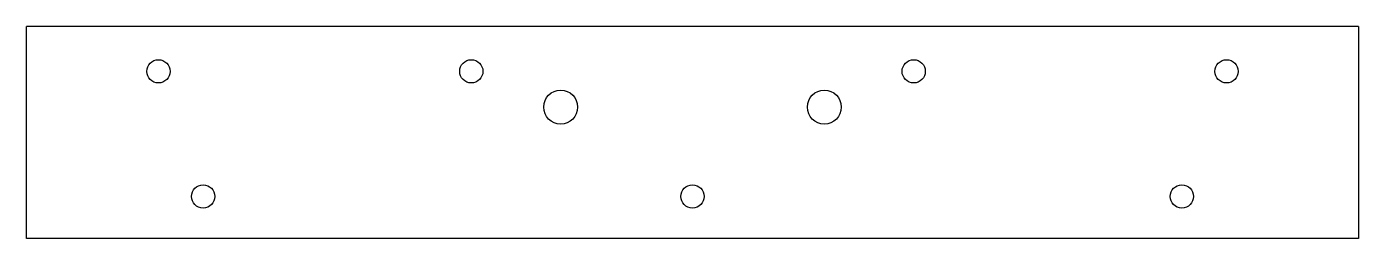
# Model space of a CAD drawing. Header units: millimetres. Extents: x -221 to 1269, y 696 to 933.
import ezdxf

# ---------------------------------------------------------------- set-up
doc = ezdxf.new("R2010")
doc.units = ezdxf.units.MM

msp = doc.modelspace()

# ---------------------------------------------------------------- linework, layer by layer
at = {"color": 7, "linetype": 'Continuous', "lineweight": 25}
for p, q in [((-221.2, 695.8), (-221.2, 932.8)), ((1268.8, 932.8), (-221.2, 932.8)), ((1268.8, 932.8), (1268.8, 695.8)), ((1268.8, 695.8), (-221.2, 695.8))]:
    msp.add_line(p, q, dxfattribs=at)
for centre, radius in [((-73.7, 882.8), 13), ((276.3, 882.8), 13), ((771.3, 882.8), 13), ((1121.3, 882.8), 13), ((376.3, 842.8), 19), ((671.3, 842.8), 19), ((-23.7, 742.8), 13), ((523.8, 742.8), 13), ((1071.3, 742.8), 13)]:
    msp.add_circle(centre, radius, dxfattribs=at)

doc.saveas('drawing.dxf')
